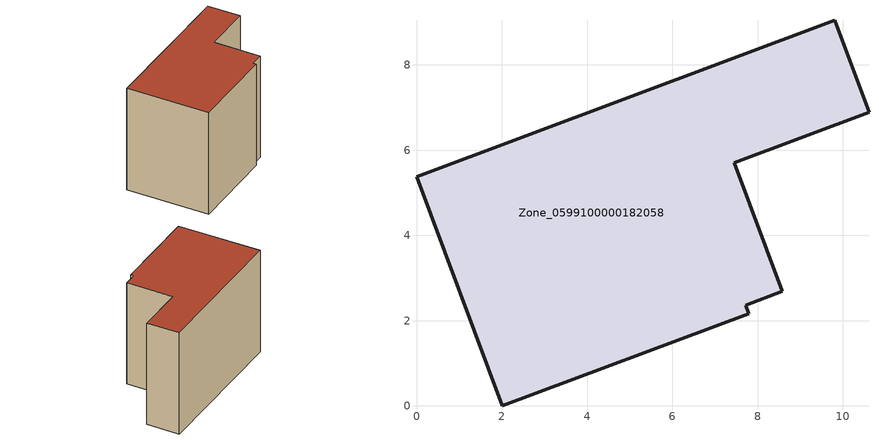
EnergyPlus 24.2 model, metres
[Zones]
Zone_0599100000182058
 floor ground (C_G): 7.8,2.16 2.01,0 0,5.38 9.8,9.05 10.61,6.89 7.45,5.71 8.57,2.69 7.73,2.36 z0
 wall outside (C_F): 9.8,9.05 0,5.38 2.01,0 7.8,2.16 7.73,2.36 8.57,2.69 7.45,5.71 10.61,6.89 9.8,9.05 z0:7.46
 roof outside (C_R): 2.01,0 7.8,2.16 7.73,2.36 8.57,2.69 7.45,5.71 10.61,6.89 9.8,9.05 0,5.38 z7.46
[BUILDING]
Pand.0599100000182058: North Axis=0; Terrain=City; Loads Convergence Tolerance Value=0.04; Temperature Convergence Tolerance Value=0.4; Solar Distribution=FullExterior; Maximum Number of Warmup Days=25; Minimum Number of Warmup Days=1
[Site:Location]
Rotterdam.The.Hague.AP_ZH_NLD Design_Conditions: Latitude=51.96; Longitude=4.45; Time Zone=1; Elevation=-4.5
[SITE:GROUNDTEMPERATURE:BUILDINGSURFACE]
18, 18, 18, 18, 18, 18, 18, 18, 18, 18, 18, 18
[MATERIAL] Thermal Absorptance=0.9; Solar Absorptance=0.7; Visible Absorptance=0.7
Name | Roughness | Thickness | Conductivity | Density | Specific Heat
G.TI.1946 | MediumSmooth | 0.15 | 1 | 540 | 1210
F.TI.1946 | Rough | 0.3 | 0.857143 | 1920 | 840
R.TI.1946 | MediumRough | 0.2 | 0.1 | 1500 | 1000
[CONSTRUCTION]
C_G: G.TI.1946
C_F: F.TI.1946
C_R: R.TI.1946
[ZONE]
Zone_0599100000182058: Type=1; Multiplier=1; Ceiling Height=Autocalculate; Volume=Autocalculate; Floor Area=autocalculate; Part of Total Floor Area=Yes
[ZONEINFILTRATION:DESIGNFLOWRATE]
Infil_Zone_0599100000182058: Zone or ZoneList or Space or SpaceList=Zone_0599100000182058; Schedule=AlwaysOn; Design Flow Rate Calculation Method=Flow/Area; Flow Rate per Floor Area=0.003; Constant Term Coefficient=1; Temperature Term Coefficient=0; Velocity Term Coefficient=0; Velocity Squared Term Coefficient=0
[HVACTEMPLATE:ZONE:IDEALLOADSAIRSYSTEM]
Zone_0599100000182058: Maximum Heating Supply Air Temperature=50; Minimum Cooling Supply Air Temperature=13; Maximum Heating Supply Air Humidity Ratio=0.0156; Minimum Cooling Supply Air Humidity Ratio=0.0077; Heating Limit=NoLimit; Cooling Limit=NoLimit; Dehumidification Control Type=ConstantSensibleHeatRatio; Cooling Sensible Heat Ratio=0.7; Dehumidification Setpoint=60; Humidification Control Type=None; Humidification Setpoint=30; Outdoor Air Method=None; Outdoor Air Flow Rate per Person=0.00944; Outdoor Air Flow Rate per Zone Floor Area=0; Outdoor Air Flow Rate per Zone=0; Demand Controlled Ventilation Type=None; Outdoor Air Economizer Type=NoEconomizer; Heat Recovery Type=None; Sensible Heat Recovery Effectiveness=0.7; Latent Heat Recovery Effectiveness=0.65
[ZONECONTROL:THERMOSTAT]
ThermostatControl_Zone_0599100000182058: Zone or ZoneList=Zone_0599100000182058; Control Type Schedule=DualSetpointControlType; Control 1=Thermostat_Zone_0599100000182058; Temperature Difference Between Cutout And Setpoint=0
[THERMOSTATSETPOINT:DUALSETPOINT]
Thermostat_Zone_0599100000182058: Heating Setpoint Temperature Schedule=HeatingSetpoint_Zone_0599100000182058; Cooling Setpoint Temperature Schedule=CoolingSetpoint_Zone_0599100000182058
[SCHEDULE:COMPACT]
HeatingSetpoint_Zone_0599100000182058: Through: 12/31, For: AllDays, Until: 24:00, 21
CoolingSetpoint_Zone_0599100000182058: Through: 12/31, For: AllDays, Until: 24:00, 24
DualSetpointControlType: Through: 12/31, For: AllDays, Until: 24:00, 4
AlwaysOn: Through: 12/31, For: AllDays, Until: 24:00, 1
